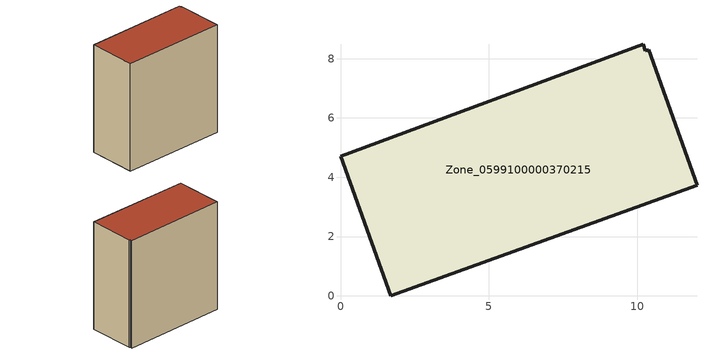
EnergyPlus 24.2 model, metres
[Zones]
Zone_0599100000370215
 floor ground (C_G): 1.69,0 0,4.71 10.21,8.49 10.28,8.26 10.38,8.3 12.02,3.73 z1.15
 wall outside (C_F): 1.69,0 12.02,3.73 10.38,8.3 10.28,8.26 10.21,8.49 0,4.71 1.69,0 z1.15:12.42
 roof outside (C_R): 0,4.71 1.69,0 12.02,3.73 10.38,8.3 10.28,8.26 10.21,8.49 z12.42
[BUILDING]
Pand.0599100000370215: North Axis=0; Terrain=City; Loads Convergence Tolerance Value=0.04; Temperature Convergence Tolerance Value=0.4; Solar Distribution=FullExterior; Maximum Number of Warmup Days=25; Minimum Number of Warmup Days=1
[Site:Location]
Rotterdam.The.Hague.AP_ZH_NLD Design_Conditions: Latitude=51.96; Longitude=4.45; Time Zone=1; Elevation=-4.5
[SITE:GROUNDTEMPERATURE:BUILDINGSURFACE]
18, 18, 18, 18, 18, 18, 18, 18, 18, 18, 18, 18
[MATERIAL] Thermal Absorptance=0.9; Solar Absorptance=0.7; Visible Absorptance=0.7
Name | Roughness | Thickness | Conductivity | Density | Specific Heat
G.TI.1992-2005 | MediumSmooth | 0.15 | 0.06 | 540 | 1210
F.TI.1992-2005 | Rough | 0.3 | 0.12 | 1920 | 840
R.TI.1992-2005 | MediumRough | 0.2 | 0.08 | 1500 | 1000
[CONSTRUCTION]
C_G: G.TI.1992-2005
C_F: F.TI.1992-2005
C_R: R.TI.1992-2005
[ZONE]
Zone_0599100000370215: Type=1; Multiplier=1; Ceiling Height=Autocalculate; Volume=Autocalculate; Floor Area=autocalculate; Part of Total Floor Area=Yes
[ZONEINFILTRATION:DESIGNFLOWRATE]
Infil_Zone_0599100000370215: Zone or ZoneList or Space or SpaceList=Zone_0599100000370215; Schedule=AlwaysOn; Design Flow Rate Calculation Method=Flow/Area; Flow Rate per Floor Area=0.0015; Constant Term Coefficient=1; Temperature Term Coefficient=0; Velocity Term Coefficient=0; Velocity Squared Term Coefficient=0
[HVACTEMPLATE:ZONE:IDEALLOADSAIRSYSTEM]
Zone_0599100000370215: Maximum Heating Supply Air Temperature=50; Minimum Cooling Supply Air Temperature=13; Maximum Heating Supply Air Humidity Ratio=0.0156; Minimum Cooling Supply Air Humidity Ratio=0.0077; Heating Limit=NoLimit; Cooling Limit=NoLimit; Dehumidification Control Type=ConstantSensibleHeatRatio; Cooling Sensible Heat Ratio=0.7; Dehumidification Setpoint=60; Humidification Control Type=None; Humidification Setpoint=30; Outdoor Air Method=None; Outdoor Air Flow Rate per Person=0.00944; Outdoor Air Flow Rate per Zone Floor Area=0; Outdoor Air Flow Rate per Zone=0; Demand Controlled Ventilation Type=None; Outdoor Air Economizer Type=NoEconomizer; Heat Recovery Type=None; Sensible Heat Recovery Effectiveness=0.7; Latent Heat Recovery Effectiveness=0.65
[ZONECONTROL:THERMOSTAT]
ThermostatControl_Zone_0599100000370215: Zone or ZoneList=Zone_0599100000370215; Control Type Schedule=DualSetpointControlType; Control 1=Thermostat_Zone_0599100000370215; Temperature Difference Between Cutout And Setpoint=0
[THERMOSTATSETPOINT:DUALSETPOINT]
Thermostat_Zone_0599100000370215: Heating Setpoint Temperature Schedule=HeatingSetpoint_Zone_0599100000370215; Cooling Setpoint Temperature Schedule=CoolingSetpoint_Zone_0599100000370215
[SCHEDULE:COMPACT]
HeatingSetpoint_Zone_0599100000370215: Through: 12/31, For: AllDays, Until: 24:00, 21
CoolingSetpoint_Zone_0599100000370215: Through: 12/31, For: AllDays, Until: 24:00, 24
DualSetpointControlType: Through: 12/31, For: AllDays, Until: 24:00, 4
AlwaysOn: Through: 12/31, For: AllDays, Until: 24:00, 1
